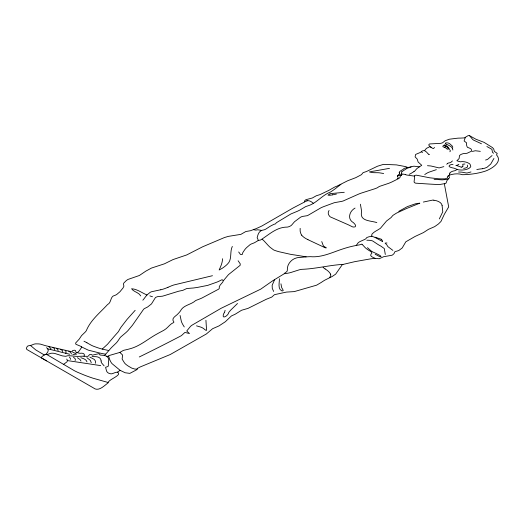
<?xml version="1.0" encoding="UTF-8"?>
<svg xmlns="http://www.w3.org/2000/svg" width="525" height="525" viewBox="0 0 525 525"><rect width="100%" height="100%" fill="white"/><g stroke="black" fill="none" stroke-linecap="round" stroke-linejoin="round"><path stroke-width="0.79" d="M448.133 149.369L447.812 147.577A1.68 0.971 0 0 0 447.635 147.407L447.576 147.361A8.715 5.033 0 0 0 447.195 147.105L446.506 146.685A16.859 9.732 0 0 1 445.272 145.766L444.216 144.9M80.968 361.049L80.168 359.625L77.405 357.715M46.594 360.885L41.567 357.965A0.689 0.4 0 0 1 41.455 357.827L41.921 356.593L44.113 355.09A23.691 13.676 0 0 1 45.242 354.526L47.965 354.296A6.346 3.662 0 0 1 48.477 354.106L50.558 353.391A2.691 1.555 0 0 1 51.096 353.273L51.962 353.207A6.661 3.846 0 0 1 54.16 353.351A8.21 4.738 0 0 1 54.593 353.43A6.851 3.957 0 0 1 55.072 353.542L62.337 355.884L65.422 356.291A2.966 1.713 0 0 0 66.189 356.186L67.246 355.858A2.5 1.444 0 0 1 68.02 355.72L69.379 355.74A13.342 7.704 0 0 0 69.989 355.76L74.78 356.199A15.802 9.122 0 0 0 77.792 356.377L82.005 356.219A13.873 8.013 0 0 1 83.16 356.212L87.924 356.377L89.729 354.506L91.212 354.454L92.413 355.163L95.078 354.539A4.489 2.592 0 0 0 95.812 354.375L98.772 353.699A0.906 0.525 0 0 1 99.271 353.863L99.757 354.48A5.663 3.268 0 0 1 99.894 354.985L103.661 355.386A4.384 2.533 0 0 1 104.488 355.537C107.625 355.911 109.646 358.772 108.426 361.83A21.551 12.443 0 0 0 108.426 362.604L108.307 366.069A2.461 1.417 0 0 1 107.422 366.667L105.584 367.31L106.45 370.591A9.693 5.598 0 0 0 106.824 371.497L107.12 371.943A6.569 3.793 0 0 0 108.623 373.17L110.801 373.833A2.146 1.24 0 0 0 111.326 373.826L111.982 373.721A7.14 4.121 0 0 0 112.311 373.642A6.366 3.675 0 0 0 112.855 373.478L114.726 372.743A7.16 4.134 0 0 1 116.137 372.35L117.515 372.113A9.365 5.407 0 0 0 117.882 371.884A8.485 4.896 0 0 0 118.663 371.313L120.133 370.355L125.18 372.757L129.833 373.38L136.461 369.889L137.911 368.137L140.254 366.936L170.238 354.526L206.384 333.959L212.618 328.696L218.977 325.92L225.356 321.72L231.413 315.958L235.2 314.213L241.559 310.262L248.03 308.372L266.175 299.329L271.701 297.117L274.503 294.663L286.46 292.084L294.269 291.598L316.647 285.16L321.405 282.345A55.164 31.848 0 0 1 324.962 280.081L332.272 276.432L335.672 274.129L342.339 264.6L354.815 261.653L370.407 258.891L374.758 258.307L379.175 258.759L383.578 256.738L390.462 255.511A4.279 2.467 0 0 0 392.588 254.94L393.999 253.641L394.918 251.705L398.764 250.543L402.229 247.931L405.805 241.815L415.078 236.46L423.393 232.621L428.426 229.359L434.661 226.636L438.408 223.998L440.934 221.504L444.321 214.338L448.685 206.889L444.603 185.207L444.649 183.698L446.079 183.081L446.617 181.578A10.927 6.313 0 0 1 447.438 179.95L449.42 177.778L449.433 176.925L448.265 175.816L449.361 175.114L449.853 173.165M279.379 278.729C279.589 282.424 277.364 289.065 281.978 290.922A0.847 0.492 0 0 0 282.411 290.916L282.942 290.686A1.431 0.827 0 0 0 283.205 290.272L281.951 288.067A11.99 6.923 0 0 1 281.63 287.477L280.954 283.815M300.149 228.342L300.156 231.21L300.91 233.802A17.522 10.113 0 0 0 301.77 235.167M91.245 362.67L90.359 360.373L86.868 357.65M222.607 258.727L222.39 260.61A66.393 38.332 0 0 1 220.697 266.411L219.155 269.988L222.055 268.406A57.389 33.134 0 0 0 225.33 266.031L225.691 265.722A38.292 22.109 0 0 0 227.437 264.121C232.385 259.639 229.537 252.007 232.326 246.435M405.766 174.7A6.353 3.668 0 0 0 403.344 174.156L402.524 174.202A0.899 0.518 0 0 0 402.196 174.313L401.756 174.825A8.177 4.718 0 0 0 401.697 174.963L400.437 175.704L400.063 177.325L398.967 178.421L391.794 182.004A146.429 84.538 0 0 1 388.69 183.323L379.713 186.329A7.225 4.167 0 0 0 378.807 186.782L377.423 187.694A4.207 2.428 0 0 1 376.97 187.93L376.294 188.206A50.997 29.446 0 0 1 374.653 188.816L360.951 193.213A42.761 24.688 0 0 0 357.925 194.414L343.199 200.97A13.538 7.816 0 0 1 341.998 201.298A12.935 7.468 0 0 1 341.23 201.462L334.353 202.689L323.879 206.555A30.922 17.857 0 0 0 320.736 207.92L307.486 215.65L302.216 216.471L300.595 217.166L294.518 221.734L291.736 224.969A7.232 4.174 0 0 1 290.738 225.796L289.931 226.249A8.354 4.823 0 0 1 288.638 226.761A7.698 4.443 0 0 1 287.359 227.095C276.517 226.964 268.931 234.806 260.571 239.984A8.236 4.751 0 0 1 259.737 240.214L258.149 240.306L257.873 239.19A3.596 2.074 0 0 0 257.801 238.934L257.526 238.409A21.203 12.239 0 0 0 257.138 237.825C257.755 235.561 258.241 232.319 261.023 230.777A1.923 1.109 0 0 1 261.352 230.58L261.85 230.383A7.389 4.266 0 0 1 262.644 230.147L263.773 229.917A3.301 1.91 0 0 0 264.259 229.786L265 229.497A10.224 5.9 0 0 0 265.932 229.025L267.691 227.883A55.466 32.025 0 0 1 269.299 226.833A74.183 42.827 0 0 1 270.71 225.973L273.991 224.293A3.301 1.903 0 0 1 274.582 224.136L275.126 224.011A1.522 0.879 0 0 0 275.704 223.65L276.084 223.073A3.793 2.192 0 0 1 276.406 222.718L290.922 213.951L297.439 211.247A64.299 37.124 0 0 0 299.178 210.407L300.024 209.967A12.18 7.028 0 0 0 300.668 209.587L305.662 206.614A8.262 4.771 0 0 1 306.298 206.384L306.961 206.168A22.293 12.869 0 0 0 307.912 205.846C316.549 203.306 321.91 195.261 330.389 192.084A121.826 70.337 0 0 0 333.007 190.365L335.482 188.593A25.148 14.516 0 0 0 336.505 187.733L340.935 184.334M95.333 363.28L95.465 361.587A8.361 4.823 0 0 0 94.966 360.334A10.677 6.162 0 0 0 94.631 359.874L94.5 359.723A6.838 3.944 0 0 0 94.034 359.271L89.841 357.072M342.943 264.39C329.096 265.171 315.623 268.872 301.737 269.332A24.596 14.201 0 0 0 299.362 269.798L291.637 272.252A21.02 12.134 0 0 1 288.652 273.033L287.647 273.236A30.811 17.784 0 0 1 285.692 273.551C281.131 274.26 288.271 272.14 287.332 269.948C286.893 264.488 291.362 259.114 296.625 257.88A8.052 4.646 0 0 1 297.977 257.604L305.707 256.915A46.843 27.044 0 0 1 310.518 256.673C322.225 257.709 332.857 252.033 343.717 248.647A71.078 41.035 0 0 1 349.433 246.973A60.099 34.696 0 0 1 351.514 246.461A75.705 43.706 0 0 1 354.565 245.785L356.212 245.457L358.194 242.753A14.136 8.164 0 0 1 359.139 242.071L359.382 241.92A9.68 5.591 0 0 1 360.104 241.52L364.822 239.393A13.84 7.993 0 0 0 365.807 238.809C366.312 236.112 373.446 236.933 371.838 235.266A1.614 0.932 0 0 1 371.7 234.997L372.127 233.933L373.78 232.463A31.959 18.454 0 0 1 374.837 231.709L375.959 230.993A14.752 8.518 0 0 1 377.009 230.429L380.395 228.329L386.059 221.576A7.324 4.226 0 0 1 386.577 220.966L391.053 217.593L392.392 215.985A8.938 5.165 0 0 1 393.107 215.263L396.559 213.084L406.409 208.576L419.797 203.182L417.559 203.424A19.136 11.045 0 0 0 415.387 203.812L407.407 206.588L398.744 211.352M84.039 356.245C85.522 353.43 82.208 352.905 80.233 353.299A5.972 3.445 0 0 1 79.137 353.187L76.853 352.57M117.436 372.166C123.126 375.06 107.599 379.765 108.216 382.777C104.331 385.56 98.51 392.142 93.391 387.896L26.906 349.519L26.322 348.344L27.352 346.277L28.009 345.968A9.811 5.663 0 0 1 28.803 345.719L29.006 345.66A4.659 2.691 0 0 1 29.584 345.535L30.982 345.292A6.169 3.563 0 0 0 31.913 345.01A5.552 3.203 0 0 0 32.255 344.873L33.233 344.433A5.663 3.268 0 0 1 35.779 343.855L38.509 343.901A17.102 9.877 0 0 1 40.445 344.131L45.406 345.647A2.75 1.588 0 0 0 45.636 345.719L71.984 351.822L72.765 350.464L74.74 350.214L75.593 350.733A2.586 1.49 0 0 1 75.744 351.284C75.475 353.305 78.251 352.551 78.816 351.264A11.353 6.556 0 0 0 79.36 350.713L81.644 347.288A4.357 2.513 0 0 0 81.48 346.867L80.87 346.402A36.665 21.171 0 0 0 79.124 345.614L75.922 344.308L75.587 343.061L79.262 339.071L81.565 335.606L85.175 332.115A25.725 14.851 0 0 0 86.297 330.717C90.595 320.079 99.94 312.854 107.507 304.585C111.72 302.643 109.994 296.198 114.713 295.45A11.235 6.49 0 0 0 116.786 294.433L119.936 291.749L123.106 287.858L123.926 286.105L123.441 284.228L123.703 283.178L126.19 280.658L127.851 279.484L139.381 275.494L145.799 271.156L151.456 268.072L164.417 263.826L173.053 259.567L186.716 254.94L202.63 246.796L224.405 237.562L228.283 236.388L240.896 234.36L245.812 231.532L250.517 230.711L255.957 228.697A151.029 87.196 0 0 0 261.988 225.927L293.088 207.985L304.362 202.118L304.736 200.655L305.891 199.703L312.342 197.997L316.253 195.792L320.001 194.611L328.834 190.378L334.215 187.32A13.512 7.803 0 0 1 336.932 186.172L347.747 180.725L355.792 177.653L361.456 174.668L363.103 172.64L366.463 171.524L377.495 166.222L383.46 164.364L396.414 164.889L405.681 166.628L407.905 167.521L413.89 166.189L419.429 166.838L421.733 165.296L418.117 161.976L417.204 159.082L415.104 156.896L415.636 154.435L420.335 152.44L422.297 150.938L424.738 150.432L426.392 148.365L429.371 146.954L429.712 146.363L428.682 144.913L429.522 143.948L440.803 143.332L442.49 142.839L444.432 141.31A5.322 3.071 0 0 1 445.305 140.68L449.485 139.191L456.232 138.357A13.519 7.803 0 0 1 460.274 138.114L464.317 137.898L468.031 135.693L469.219 135.509L475.906 139.223L484.089 142.36L492.516 147.604L493.723 149.041L494.353 151.417L497.241 153.418L496.538 154.921C503.002 161.93 491.656 168.761 485.73 170.993C478.282 173.473 470.269 174.569 462.466 174.707C458.22 173.211 453.574 173.788 449.361 175.114M434.575 147.505L433.315 148.621L431.891 147.919A4.102 2.369 0 0 0 430.434 146.81L430.283 146.777M493.946 158.445L490.75 164.023L487.167 167.167A21.748 12.554 0 0 1 486.216 167.613L484.529 168.262A8.544 4.935 0 0 1 482.672 168.696M439.32 218.925L442.772 211.811L442.083 205.4M274.66 279.517L272.16 285.305L272.278 288.389A46.351 26.762 0 0 0 272.646 289.236L273.663 291.441M465.288 137.557L464.107 140.969L466.443 142.748A1.352 0.781 0 0 1 466.633 143.095L466.522 143.66A6.431 3.714 0 0 0 466.476 144.618L466.673 145.432A21.322 12.311 0 0 1 466.784 145.95L467.408 147.308L469.508 148.109A9.069 5.237 0 0 1 470.269 148.49L471.096 149.061A1.923 1.109 0 0 1 471.279 149.317L471.338 149.474A9.916 5.723 0 0 0 471.437 149.723L471.719 150.865A1.627 0.938 0 0 1 471.496 151.207L466.942 153.307L463.923 153.576A2.776 1.601 0 0 0 463.194 153.654L461.639 154.166A13.407 7.744 0 0 0 460.668 154.626L459.493 155.525L459.139 158.406A4.397 2.54 0 0 1 458.798 158.891L456.868 160.762L460.018 161.739A3.176 1.837 0 0 1 460.235 161.805C463.417 161.155 467.165 162.067 469.658 163.826A21.545 12.436 0 0 1 470.42 165.08L470.748 166.392A3.557 2.054 0 0 1 470.551 167.009L469.416 168.052A10.69 6.175 0 0 1 466.718 169.293L466.364 169.411A9.365 5.407 0 0 1 464.336 169.851L462.892 170.002A13.368 7.718 0 0 1 461.363 170.048L459.053 169.897A6.917 3.997 0 0 1 457.59 169.575L454.545 168.374A6.549 3.78 0 0 0 453.764 168.131L452.399 167.836A6.064 3.504 0 0 1 451.835 167.692L451.507 167.593A17.765 10.257 0 0 1 450.47 167.245L449.38 166.733A1.208 0.696 0 0 1 449.19 166.51L449.137 166.123A2.979 1.719 0 0 1 449.288 165.677L449.361 165.565A2.579 1.49 0 0 1 449.8 165.165L450.719 164.752A3.078 1.778 0 0 1 451.52 164.581L453.042 164.568M223.591 280.448L228.506 274.608L240.161 265.309L240.247 263.852L238.114 260.754M224.562 312.211L225.107 310.321M224.398 312.487L223.821 313.523A29.938 17.286 0 0 0 223.368 314.455C221.832 319.85 228.427 315.407 228.749 312.493A88.161 50.899 0 0 1 230.757 310.065L237.517 303.489M445.863 146.239L445.397 146.783A1.91 1.103 0 0 1 445.003 147L444.275 147.223M54.482 349.735L54.462 348.764A3.655 2.107 0 0 0 52.763 347.57L52.402 347.471M70.337 359.422L70.422 358.444L69.405 357.066M452.425 160.945L450.883 162.363A3.025 1.746 0 0 1 450.358 162.586L450.24 162.625A5.998 3.465 0 0 1 449.505 162.803L449.223 162.862A4.423 2.553 0 0 0 447.497 163.433M62.587 351.77L62.639 350.989A4.344 2.507 0 0 0 62.337 350.451L60.532 349.407M401.586 173.749L401.356 174.018A15.159 8.748 0 0 1 400.975 174.385L400.227 175.147L401.54 175.311M329.687 277.567L330.776 275.422A6.234 3.603 0 0 0 330.697 274.641L330.501 274.142M399.131 174.398L397.405 175.718M104.501 355.537L110.985 348.101A92.498 53.406 0 0 1 112.278 346.782L115.953 343.284A34.584 19.97 0 0 0 118.145 340.587L120.068 337.739A16.472 9.509 0 0 1 120.921 336.82L125.265 333.152A69.188 39.946 0 0 0 128.021 330.54L132.451 325.244L143.66 309.192A8.453 4.883 0 0 1 144.69 308.47L146.705 307.447A51.122 29.518 0 0 0 147.637 306.967L151.482 303.929L155.518 297.432L157.717 296.599L162.415 296.205L165.408 295.326A16.879 9.745 0 0 1 166.609 294.938L178.257 291.336A7.37 4.253 0 0 1 179.255 291.093L182.674 290.384A5.762 3.327 0 0 0 183.737 289.925L186.795 288.52L192.157 288.087A14.575 8.413 0 0 0 193.456 287.989L196.442 287.569A55.578 32.084 0 0 0 199.146 287.083L207.756 285.37L215.604 282.581A40.057 23.126 0 0 0 218.118 281.61L220.598 280.422A11.504 6.641 0 0 0 221.261 280.015L221.977 279.812A4.981 2.874 0 0 1 222.554 279.93C225.586 281.571 218.019 284.924 219.279 288.35A5.637 3.255 0 0 1 218.59 289.177L201.908 298.029A45.997 26.558 0 0 1 198.398 299.486L196.33 300.261A7.442 4.298 0 0 0 195.576 300.622C190.903 304.933 183.238 304.933 180.344 311.128A83.803 48.385 0 0 1 178.579 313.195C176.498 316.017 170.5 318.019 173.86 322.022A2.566 1.483 0 0 1 173.696 322.507C169.588 324.181 167.987 327.941 164.194 330.054A60.021 34.657 0 0 1 162.238 331.144L159.567 332.561A98.405 56.818 0 0 0 157.067 333.939C147.656 339.038 139.814 346.434 129.15 348.994A20.941 12.088 0 0 1 127.47 349.447L124.09 350.201A5.814 3.353 0 0 0 123.06 350.588L120.264 352.196A6.234 3.596 0 0 1 119.497 352.524L108.682 355.661A0.696 0.4 0 0 0 108.649 355.812L108.452 356.298A2.815 1.627 0 0 1 107.986 356.363L106.7 356.265M446.729 164.233L447.556 163.472M142.833 300.195L143.108 299.867A69.175 39.939 0 0 0 144.178 298.561L145.464 296.835A47.565 27.464 0 0 1 147.171 294.807L150.163 292.366A9.01 5.204 0 0 1 151.581 291.723L160.781 289.748M492.056 155.564L487.686 159.292A8.059 4.653 0 0 1 486.452 159.777L485.559 160.033M50.741 348.987L50.827 348.895A1.326 0.761 0 0 0 50.938 348.587L48.7 346.533M58.026 350.667L58.039 349.808L56.641 348.502M135.174 310.314L126.984 319.476L121.026 327.193A73.428 42.394 0 0 0 119.772 329.254L118.978 330.684A29.033 16.761 0 0 1 117.935 332.207L114.896 335.613A103.176 59.568 0 0 0 113.584 337.116L107.559 344.203L102.25 349.092M401.881 171.767L402.472 171.288A18.355 10.598 0 0 1 402.957 170.966L405.818 169.109A25.397 14.661 0 0 1 406.389 168.748L406.553 168.656A9.844 5.683 0 0 1 407.564 168.144L411.127 166.943M45.892 354.296L47.69 352.223L48.208 350.464A7.908 4.567 0 0 0 47.933 349.315L46.594 347.629M355.051 208.084C349.302 211.207 347.018 219.22 353.502 222.705C354.316 223.702 356.39 225.284 355.261 226.675A1.516 0.879 0 0 1 354.815 226.912L353.417 227.03A2.828 1.634 0 0 1 352.583 226.866L350.109 225.684A52.776 30.47 0 0 0 347.845 224.582L330.402 216.937A9.023 5.211 0 0 1 329.588 216.221L328.624 214.764A12.088 6.982 0 0 1 329.077 210.499M65.566 353.266L66.124 352.492L66.025 351.553A5.44 3.137 0 0 0 65.133 350.438M448.337 175.678L447.412 176.702L447.595 177.693A1.372 0.794 0 0 1 447.431 178.001L445.069 178.835L441.092 178.874A77.477 44.73 0 0 1 438.231 178.723L429.765 177.804L416.299 175.166L414.691 175.429L414.586 177.155A18.303 10.566 0 0 1 414.52 177.988L414.081 181.834A10.802 6.241 0 0 0 414.455 182.641L415.852 183.245A5.467 3.157 0 0 1 416.456 183.232L427.494 183.947A145.274 83.869 0 0 0 430.854 184.157L438.237 184.557A8.348 4.817 0 0 0 439.858 184.485L444.741 183.625M258.438 240.384L254.632 242.642A18.093 10.447 0 0 1 253.424 243.167L251.58 243.863A8.407 4.856 0 0 0 250.09 244.637L246.73 247.505A31.743 18.329 0 0 0 244.716 249.749L243.318 251.803A26.237 15.146 0 0 0 242.845 252.597L242.786 252.715A8.269 4.777 0 0 0 242.491 253.66L242.484 253.785A8.328 4.804 0 0 1 242.458 253.949A3.104 1.792 0 0 1 242.373 254.212L242.11 254.5A0.682 0.394 0 0 1 241.782 254.612L241.336 254.612A1.706 0.984 0 0 1 240.247 254.192L239.59 253.175A5.847 3.373 0 0 0 239.439 252.945L238.96 252.374A11.406 6.589 0 0 1 238.685 252.039L238.639 251.98M462.637 166.733L462.742 166.661A1.28 0.735 0 0 0 462.971 166.353L462.742 164.233L464.914 163.997M457.236 169.47L455.234 170.573A4.213 2.428 0 0 1 454.538 170.776L454.092 170.874A6.91 3.99 0 0 0 449.754 173.138M413.969 171.596L411.265 173.27A18.441 10.644 0 0 1 409.165 174.333M397.228 178.69L397.95 178.047A2.317 1.339 0 0 0 398.088 177.588L398.035 177.26A11.504 6.641 0 0 0 397.786 176.636L397.727 176.512M424.745 174.53L426.897 173.191A16.203 9.352 0 0 1 428.971 172.18L436.347 169.66M419.317 166.865L417.29 168.276A14.91 8.61 0 0 0 416.318 169.201L415.288 170.461A10.047 5.801 0 0 1 413.969 171.596M63.623 364.324L66.918 361.883A4.259 2.461 0 0 0 67.147 361.476L67.2 361.344A6.149 3.55 0 0 0 66.682 359.067M284.281 273.722L272.81 280.711L260.754 289.131L221.176 308.26L192.098 325.126L190.627 326.235L186.756 330.98L189.473 333.565L184.918 332.41L182.398 334.733A20.829 12.029 0 0 1 181.177 335.77C167.331 343.002 153.352 350.096 139.276 356.967M446.394 142.57L445.272 143.325A0.899 0.518 0 0 0 445.423 143.568L445.535 143.66A8.932 5.158 0 0 0 446.132 144.027M443.842 166.622L439.097 167.921L432.036 166.241A10.946 6.32 0 0 0 430.48 165.939L427.468 165.697M304.625 201.895L306.141 201.187A12.922 7.462 0 0 0 306.81 200.839C309.245 200.012 311.922 202.013 313.674 203.602M167.987 287.313L171.275 285.902A32.799 18.933 0 0 1 173.952 284.944L212.468 275.71M329.923 193.961L330.14 193.869A5.742 3.314 0 0 1 331.006 193.581L344.262 192.301M472.382 151.436L475.296 150.747L480.322 151.351M470.984 171.957L467.263 172.974A3.111 1.798 0 0 1 466.502 172.994L463.923 172.554A20.436 11.799 0 0 0 461.403 172.108L458.561 172.01M456.711 165.336L456.803 165.309A9.594 5.539 0 0 0 457.839 164.942L458.128 164.83A9.457 5.46 0 0 0 458.397 164.712L458.889 164.253M423.347 202.053L432.6 200.11A5.204 3.006 0 0 1 433.598 200.143L433.893 200.169M407.623 167.482L404.27 168.348A1.037 0.597 0 0 0 404.053 168.459L403.6 168.899A4.686 2.71 0 0 1 402.682 169.66L401.842 170.113A15.363 8.866 0 0 0 399.669 171.616L399.144 172.679A0.669 0.387 0 0 0 399.262 172.81L399.466 172.928M332.338 194.867L336.394 194.099M356.212 245.457L356.508 245.405A28.927 16.702 0 0 1 357.433 245.241L359.369 244.886A8.971 5.178 0 0 0 361.285 244.263L361.961 244.177M389.504 168.341L375.329 170.868A37.295 21.532 0 0 1 372.908 171.255L369.416 171.924L371.306 172.456A18.014 10.402 0 0 0 374.404 172.686L378.066 172.718A12.042 6.95 0 0 1 379.372 172.817L383.657 173.506M463.627 168.407L465.281 168.079A5.723 3.301 0 0 0 467.086 167.278L467.394 167.035A2.067 1.194 0 0 0 467.611 166.727L467.316 165.08M482.672 168.696L479.607 169.057A15.002 8.662 0 0 0 476.805 169.608M137.373 368.99L136.146 369.095A5.375 3.104 0 0 1 134.479 368.977L131.683 368.077L128.533 366.24A47.513 27.431 0 0 1 127.437 365.525L126.112 364.547A17.837 10.297 0 0 1 124.458 362.873L122.246 359.284A9.273 5.355 0 0 1 122.141 358.706L122.62 355.477A3.668 2.12 0 0 0 122.542 355.005L119.864 352.38M366.844 240.266L367.119 240.253A10.881 6.28 0 0 1 370.676 240.47L371.575 240.64A5.394 3.117 0 0 1 372.855 241.073L376.733 243.659A39.047 22.542 0 0 0 380.868 246.113L384.307 248.574L385.304 254.5M400.437 175.704L398.888 175.455A13.04 7.527 0 0 0 398.541 175.383L398.331 175.343M72.824 354.519L76.643 354.119L74.78 353.089A8.702 5.02 0 0 1 74.018 352.82L72.752 352.236M421.687 152.02L422.461 152.67M307.525 200.504L306.81 200.839M434.123 179.327L442.234 179.858L446.519 179.458A7.081 4.088 0 0 0 448.672 178.651M446.066 145.123A1.549 0.893 0 0 1 445.213 145.268C443.763 144.664 441.407 146.856 443.907 147.079A8.505 4.909 0 0 1 447.287 149.317M414.533 176.131L406.665 175.015A5.191 2.999 0 0 1 406.133 174.845L405.766 174.707M461.206 167.114L457.971 166.012A19.451 11.228 0 0 0 457.026 165.697A3.347 1.936 0 0 0 455.917 165.441A1.818 1.05 0 0 0 456.704 165.322M67.305 360.563L100.688 365.617M108.78 350.529L102.795 349.23A50.958 29.42 0 0 1 97.932 347.826L93.535 346.244A25.791 14.89 0 0 1 90.95 345.043L86.92 342.766M447.379 142.846L448.324 143.076A4.226 2.441 0 0 1 449.433 143.581L449.853 143.883A17.712 10.224 0 0 1 450.286 144.25L450.995 144.887A21.892 12.639 0 0 0 451.362 145.195L451.664 145.451A7.133 4.121 0 0 1 452.392 146.291L452.819 147.223M196.494 325.835L200.97 327.154A13.427 7.75 0 0 1 203.378 328.414C204.166 328.88 207.093 332.017 206.64 329.378A41.501 23.96 0 0 1 206.463 328.552L205.931 320.289M376.819 222.587C370.709 220.539 359.356 221.393 361.574 211.844A114.109 65.881 0 0 0 361.443 210.243L360.406 204.218M107.947 382.436L92.853 378.164A154.494 89.197 0 0 1 84.144 375.021L77.687 372.323A66.373 38.318 0 0 1 74.288 370.657L46.863 354.546M69.681 354.25L47.644 348.803M386.958 242.977L385.114 243.095L386.682 244.716A2.73 1.575 0 0 1 386.918 244.985L387.253 245.608A11.15 6.438 0 0 0 387.588 246.166A10.402 6.005 0 0 0 388.08 246.776L392.871 250.379M261.739 230.423L257.88 229.799A2.809 1.621 0 0 0 257.289 229.852L256.154 230.075A1.87 1.076 0 0 1 255.682 230.094L253.595 229.688M80.791 357.715C83.042 358.47 86.323 359.284 86.979 361.896M375.139 237.228L380.704 239.052A4.154 2.402 0 0 1 381.006 239.216M306.154 256.823L294.42 254.92A46.036 26.578 0 0 1 290.338 254.277L279.405 251.816A47.178 27.234 0 0 1 276.524 250.996L274.601 250.346A9.562 5.519 0 0 1 273.433 249.808L270.007 247.216A72.594 41.915 0 0 1 266.615 243.705L263.635 240.476A21.84 12.613 0 0 0 262.198 239.334M429.352 154.534L428.932 154.337M375.224 254.349L376.51 254.927A21.604 12.475 0 0 1 378.197 255.826L379.404 256.515A4.436 2.559 0 0 0 379.897 256.725C384.602 257.047 373.38 252.262 372.908 252.013A24.294 14.024 0 0 1 370.873 250.733L367.454 247.643M375.014 258.313C373.715 257.486 369.502 256.522 370.945 254.264A6.766 3.905 0 0 1 371.313 253.818L371.884 253.083L371.588 252.348A7.14 4.121 0 0 0 371.201 251.888L371.05 251.744A5.079 2.933 0 0 0 370.538 251.35L369.541 250.779A18.742 10.822 0 0 1 368.819 250.366L366.706 248.896A42.728 24.668 0 0 1 365.282 247.728L362.092 244.289M307.893 239.649L324.739 247.564A4.869 2.809 0 0 0 325.382 247.793L326.281 247.898L323.617 246.107A5.04 2.907 0 0 1 323.216 245.51L321.753 241.585M445.213 145.274L447.162 146.363A6.07 3.504 0 0 1 447.628 146.751L447.871 146.993A10.677 6.169 0 0 1 448.547 147.847L448.921 148.477M486.892 146.521L491.925 149.336L492.457 152.257L493.566 153.248M146.993 295.004C141.967 292.897 137.143 289.065 131.585 288.737C133.435 291.867 138.935 292.373 140.746 295.923M68.736 351.186L70.429 352.255L71.295 353.476A3.655 2.113 0 0 1 71.302 353.988M44.336 354.972L35.831 349.972L30.404 345.411M149.868 295.857L150.8 296.238A24.058 13.886 0 0 0 152.506 296.743M399.597 172.994L399.748 173.467A9.391 5.421 0 0 1 399.112 174.392M446.125 144.027L449.282 145.635A10.08 5.821 0 0 1 452.327 148.109M81.48 346.867L88.023 350.037A16.498 9.522 0 0 0 89.552 350.49L91.258 350.897A47.237 27.274 0 0 1 93.102 351.356L99.415 352.958A80.581 46.522 0 0 0 105.623 354.198M325.119 268.931L326.307 269.725A20.527 11.852 0 0 1 330.553 274.129M73.434 357.177L75.075 358.641L75.429 359.861A2.881 1.66 0 0 1 75.068 360.478M92.032 356.18L92.249 356.35A1.391 0.807 0 0 0 92.63 356.514L94.487 356.639A10.717 6.188 0 0 1 96.495 356.738L97.276 356.869A5.197 2.999 0 0 1 100.157 358.496L100.564 359.054A13.499 7.79 0 0 1 101.095 360.977M104.121 365.859L101.489 362.808A9.627 5.558 0 0 1 101.227 362.033L101.115 360.977M120.159 370.361L112.153 363.746A14.116 8.151 0 0 1 111.379 362.808L110.887 362.027A45.045 26.007 0 0 1 109.751 359.678L108.682 356.219M449.413 149.527L449.38 149.487A2.395 1.385 0 0 1 449.236 149.185L449.223 149.146A9.804 5.663 0 0 0 448.908 148.477M430.244 146.869L430.27 146.895A1.457 0.84 0 0 0 430.428 147.013L430.553 147.092A3.57 2.061 0 0 1 431.137 147.538M449.899 149.993L450.279 150.609A2.12 1.221 0 0 1 450.292 151.023L450.279 151.069A3.025 1.746 0 0 1 449.84 151.758M424.548 150.504L425.073 151.095A3.255 1.877 0 0 0 425.506 151.403L425.703 151.508A5.394 3.117 0 0 1 426.818 152.355L427.284 152.926A9.391 5.421 0 0 0 428.879 154.37M469.468 135.594L472.71 139.493A10.356 5.978 0 0 0 473.839 140.247L478.603 142.419A54.876 31.684 0 0 1 481.464 143.798M184.255 326.924L182.7 324.358A54.587 31.513 0 0 1 181.381 321.503L180.075 315.466M397.668 176.393L397.609 176.282A6.464 3.728 0 0 1 397.392 175.718M452.858 150.032L452.839 149.94A17.581 10.152 0 0 0 452.255 148.273M462.597 166.72A1.798 1.037 0 0 1 461.206 167.16M325.132 268.925A18.723 10.808 0 0 1 323.072 267.304M307.932 239.623A22.378 12.915 0 0 1 301.652 235.207M433.867 200.255A10.093 5.828 0 0 1 442.116 205.4M329.923 193.961A16.314 9.417 0 0 0 328.919 194.414L327.987 195.182L329.615 195.293A11.386 6.576 0 0 0 332.338 194.86M401.756 171.741A2.809 1.621 0 0 0 401.678 172.751L401.717 172.823A2.986 1.726 0 0 1 401.691 173.768M83.974 341.211A66.13 38.181 0 0 1 86.92 342.766M167.954 287.293A33.265 19.208 0 0 1 160.821 289.793M371.608 236.243A21.814 12.593 0 0 1 375.106 237.471L382.548 241.539L382.358 240.732A7.928 4.574 0 0 0 381.104 239.177"/></g></svg>
